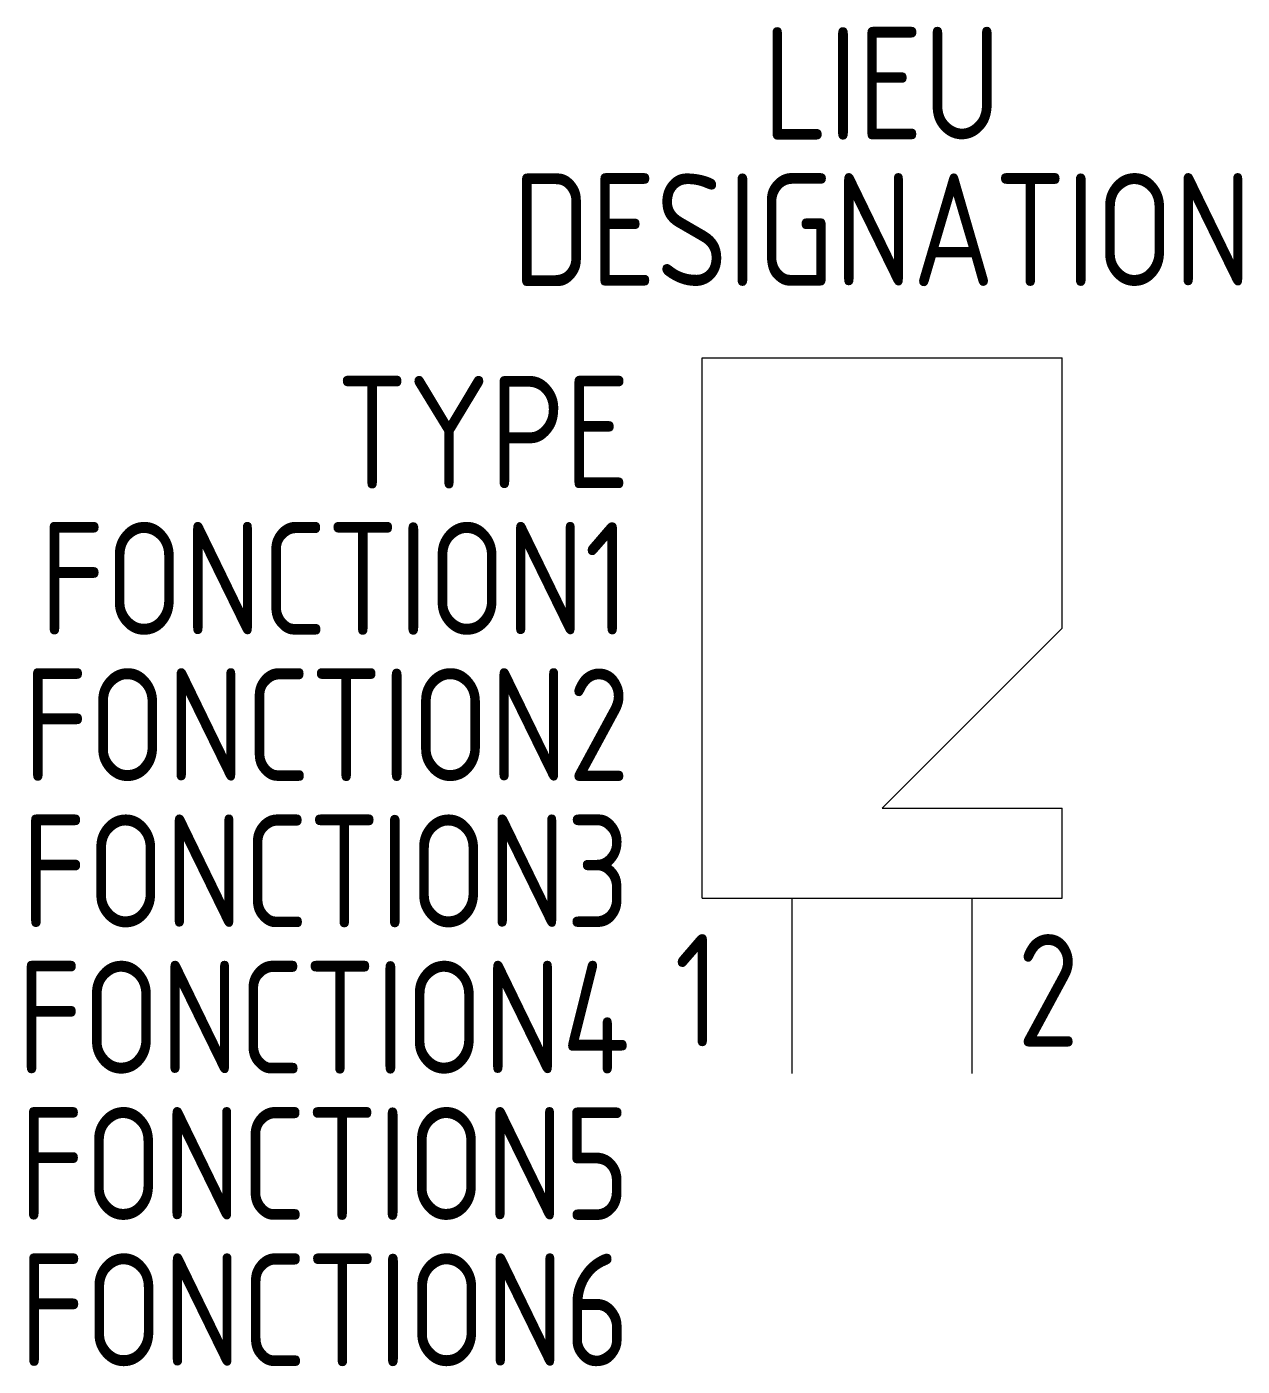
# Model space of a CAD drawing. Extents: x -1601.6 to -1574.6, y -894.1 to -864.3.
import ezdxf
from ezdxf.enums import TextEntityAlignment as Align

# ---------------------------------------------------------------- set-up
doc = ezdxf.new("R2010")
doc.units = 0
for name, color, linetype in [('SYMB_FIL', 3, 'CONTINUOUS'), ('SYMB_TXT_CONTACT', 2, 'CONTINUOUS'), ('SYMB_TXT_NOM', 3, 'CONTINUOUS')]:
    doc.layers.add(name, color=color, linetype=linetype)
doc.styles.add('NET2_5', font='isocp.shx', dxfattribs={"width": 0.9, "height": 2.5})

msp = doc.modelspace()

# ---------------------------------------------------------------- linework, layer by layer
at = {"layer": 'SYMB_FIL'}
for p, q in [((-1586.634, -883.693), (-1586.634, -871.693)), ((-1586.634, -871.693), (-1578.634, -871.693)), ((-1578.634, -877.693), (-1578.634, -871.693)), ((-1582.634, -881.693), (-1578.634, -877.693)), ((-1582.634, -881.693), (-1578.634, -881.693)), ((-1578.634, -883.693), (-1578.634, -881.693)), ((-1586.634, -883.693), (-1578.634, -883.693)), ((-1584.634, -887.593), (-1584.634, -883.693)), ((-1580.634, -887.593), (-1580.634, -883.693))]:
    msp.add_line(p, q, dxfattribs=at)

# ---------------------------------------------------------------- texts
at = {"layer": 'SYMB_TXT_CONTACT', "style": 'NET2_5', "width": 0.9, "flags": 8}
msp.add_attdef('1', text='X1', height=2.5, dxfattribs=at).set_placement((-1586.234, -886.993), align=Align.RIGHT)
msp.add_attdef('2', (-1579.634, -886.993), 'X2', height=2.5, dxfattribs=at)
at = {"layer": 'SYMB_TXT_NOM', "style": 'NET2_5', "width": 0.9, "flags": 8}
for tag, text, p in [('LIEU', '', (-1582.634, -866.843)), ('DESIGNATION', 'H?', (-1582.634, -870.093))]:
    msp.add_attdef(tag, text=text, height=2.5, dxfattribs=at).set_placement(p, align=Align.CENTER)
for tag, p in [('TYPE', (-1588.234, -873.343)), ('FONCTION1', (-1588.234, -876.593)), ('FONCTION2', (-1588.234, -879.843)), ('FONCTION3', (-1588.234, -883.093)), ('FONCTION4', (-1588.234, -886.343)), ('FONCTION5', (-1588.234, -889.593)), ('FONCTION6', (-1588.234, -892.843))]:
    msp.add_attdef(tag, text='', height=2.5, dxfattribs=at).set_placement(p, align=Align.MIDDLE_RIGHT)

doc.saveas('drawing.dxf')
